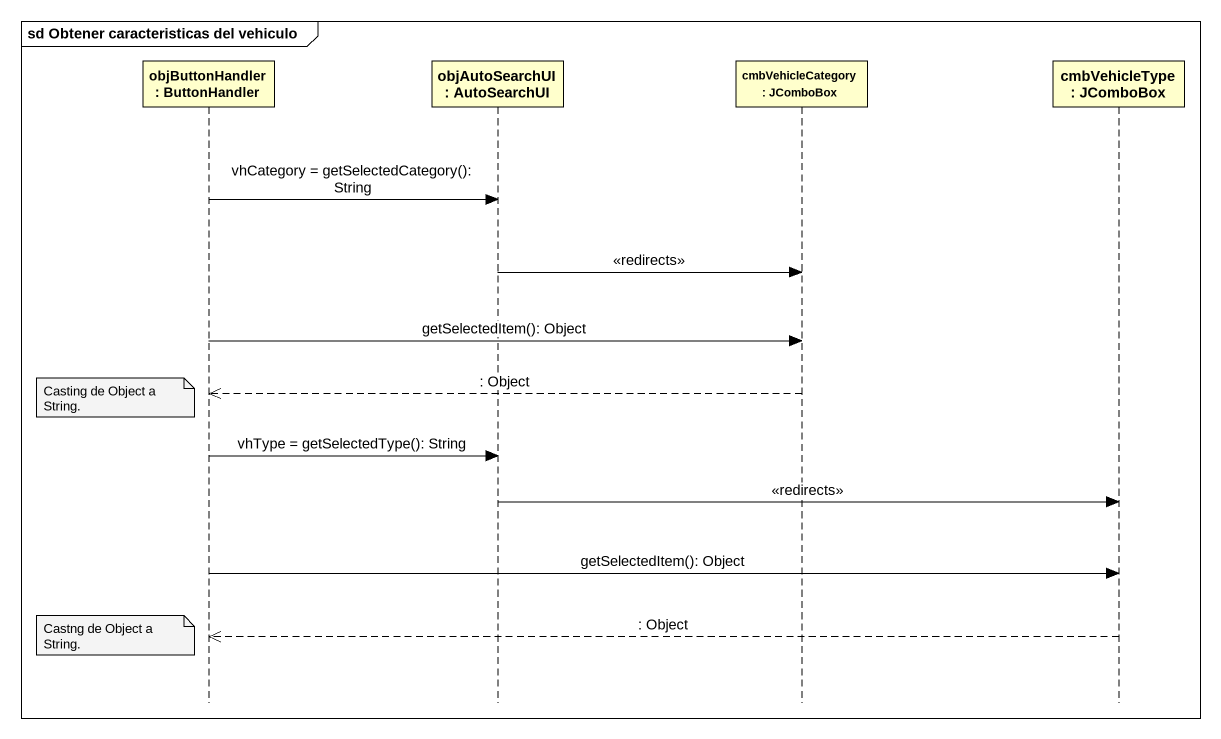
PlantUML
@startuml
mainframe sd Obtener caracteristicas del vehiculo
hide footbox
participant "objButtonHandler : ButtonHandler" as objButtonHandler
participant "objAutoSearchUI : AutoSearchUI" as objAutoSearchUI
participant "cmbVehicleCategory : JComboBox" as cmbVehicleCategory
participant "cmbVehicleType : JComboBox" as cmbVehicleType

objButtonHandler -> objAutoSearchUI : vhCategory = getSelectedCategory(): String
objAutoSearchUI -> cmbVehicleCategory : <<redirects>>
objButtonHandler -> cmbVehicleCategory : getSelectedItem(): Object
cmbVehicleCategory -->> objButtonHandler : : Object
note left of objButtonHandler : Casting de Object a String.
objButtonHandler -> objAutoSearchUI : vhType = getSelectedType(): String
objAutoSearchUI -> cmbVehicleType : <<redirects>>
objButtonHandler -> cmbVehicleType : getSelectedItem(): Object
note left of objButtonHandler : Castng de Object a String.
cmbVehicleType -->> objButtonHandler : : Object
@enduml
